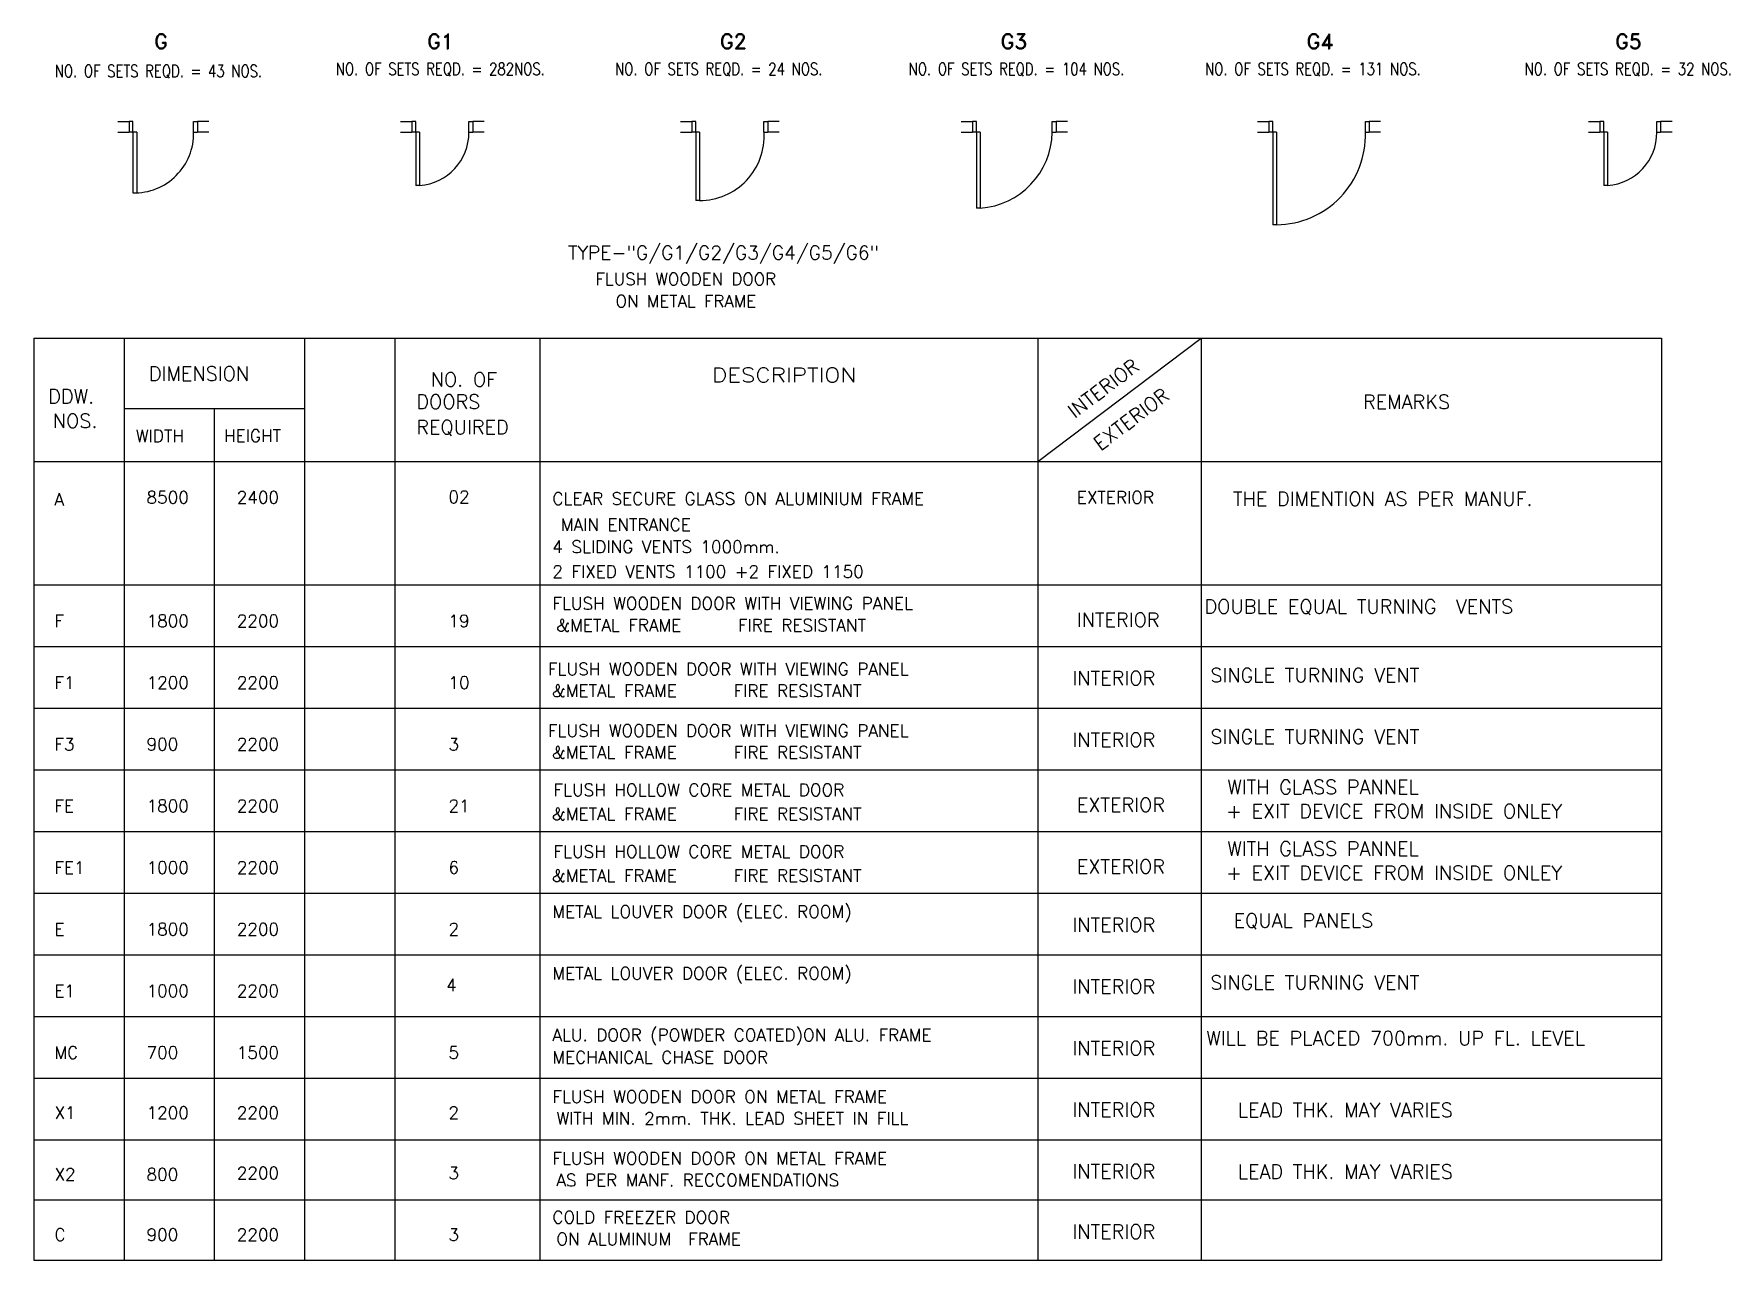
# Model space of a CAD drawing. Extents: x 105294 to 154914, y 92273 to 130474.
# Drawn here: x 106324 to 128579, y 94510 to 110672 of the extents above; entities that cross this region are included whole.
import ezdxf
from ezdxf.enums import TextEntityAlignment as Align

# ---------------------------------------------------------------- set-up
doc = ezdxf.new("R2010")
doc.units = 0
doc.header["$LTSCALE"] = 1000
doc.header["$MEASUREMENT"] = 0
for name, color, linetype in [('DOOR', 4, 'CONTINUOUS'), ('TABLE', 4, 'CONTINUOUS'), ('TEXT', 2, 'CONTINUOUS'), ('TEXT-T', 2, 'CONTINUOUS'), ('WALL', 6, 'CONTINUOUS')]:
    doc.layers.add(name, color=color, linetype=linetype)
doc.styles.add('ROMAND', font='romand.shx')
doc.styles.add('ROMANS', font='ROMANS.SHX', dxfattribs={"height": 100})

msp = doc.modelspace()

# ---------------------------------------------------------------- linework, layer by layer
at = {"layer": 'DOOR'}
for p, q in [((107629.9, 109514.6), (107579.9, 109514.6)), ((107629.9, 109374.6), (107629.9, 109514.6)), ((108429.9, 109374.6), (108429.9, 109514.6)), ((108429.9, 109514.6), (108479.9, 109514.6)), ((111355.5, 109514.6), (111305.5, 109514.6)), ((111355.5, 109374.6), (111355.5, 109514.6)), ((112055.5, 109374.6), (112055.5, 109514.6)), ((112055.5, 109514.6), (112105.5, 109514.6)), ((115043.2, 109514.6), (114993.2, 109514.6)), ((115043.2, 109374.6), (115043.2, 109514.6)), ((115943.2, 109374.6), (115943.2, 109514.6)), ((115943.2, 109514.6), (115993.2, 109514.6)), ((118741.1, 109514.6), (118691.1, 109514.6)), ((118741.1, 109374.6), (118741.1, 109514.6)), ((119741.1, 109374.6), (119741.1, 109514.6)), ((119741.1, 109514.6), (119791.1, 109514.6)), ((122645.5, 109514.6), (122595.5, 109514.6)), ((122645.5, 109374.6), (122645.5, 109514.6)), ((123865.5, 109374.6), (123865.5, 109514.6)), ((123865.5, 109514.6), (123915.5, 109514.6)), ((127005.2, 109514.6), (126955.2, 109514.6)), ((127005.2, 109374.6), (127005.2, 109514.6)), ((127705.2, 109514.6), (127755.2, 109514.6)), ((127705.2, 109374.6), (127705.2, 109514.6)), ((107629.9, 109374.6), (107579.9, 109374.6)), ((107629.9, 109374.6), (107629.9, 108574.6)), ((107679.9, 109374.6), (107629.9, 109374.6)), ((107679.9, 109374.6), (107679.9, 108575.8)), ((108429.9, 109374.6), (108479.9, 109374.6)), ((111355.5, 109374.6), (111305.5, 109374.6)), ((111355.5, 109374.6), (111355.5, 108674.6)), ((111405.5, 109374.6), (111355.5, 109374.6)), ((111405.5, 109374.6), (111405.5, 108674.6)), ((112055.5, 109374.6), (112105.5, 109374.6)), ((115043.2, 109374.6), (114993.2, 109374.6)), ((115093.2, 109374.6), (115043.2, 109374.6)), ((115043.2, 109374.6), (115043.2, 108474.6)), ((115093.2, 109374.6), (115093.2, 108474.6)), ((115943.2, 109374.6), (115993.2, 109374.6)), ((118741.1, 109374.6), (118691.1, 109374.6)), ((118791.1, 109374.6), (118741.1, 109374.6)), ((118741.1, 109374.6), (118741.1, 108374.6)), ((118791.1, 109374.6), (118791.1, 108374.6)), ((119741.1, 109374.6), (119791.1, 109374.6)), ((122645.5, 109374.6), (122595.5, 109374.6)), ((122695.5, 109374.6), (122645.5, 109374.6)), ((122645.5, 109374.6), (122645.5, 108154.6)), ((122695.5, 109374.6), (122695.5, 108154.6)), ((123865.5, 109374.6), (123915.5, 109374.6)), ((127005.2, 109374.6), (126955.2, 109374.6)), ((127055.2, 109374.6), (127005.2, 109374.6)), ((127005.2, 109374.6), (127005.2, 108674.6)), ((127055.2, 109374.6), (127055.2, 108674.6)), ((127705.2, 109374.6), (127755.2, 109374.6)), ((111405.5, 108674.6), (111355.5, 108674.6)), ((127055.2, 108674.6), (127005.2, 108674.6)), ((115093.2, 108474.6), (115043.2, 108474.6)), ((118791.1, 108374.6), (118741.1, 108374.6)), ((122695.5, 108154.6), (122645.5, 108154.6))]:
    msp.add_line(p, q, dxfattribs=at)
for centre, radius, start, end in [((107645.3, 109359.2), 784.8, 268.87719, 1.12281), ((111362.1, 109366.6), 693.4, 273.58242, 0.65977), ((115095.9, 109323.5), 848.9, 269.82191, 3.45125), ((118719.8, 109393.6), 1021.5, 274.00427, 358.93333), ((122682.1, 109338.5), 1184, 270.64955, 1.74741), ((127011.9, 109366.6), 693.4, 273.58242, 0.65977)]:
    msp.add_arc(centre, radius, start, end, dxfattribs=at)
at = {"layer": 'TABLE', "color": 2}
for p, q in [((106323.8, 106661.3), (106323.8, 94510.2)), ((106323.8, 106661.3), (127767.4, 106661.3)), ((107512.4, 106661.3), (107512.4, 94510.2)), ((109889.6, 106661.3), (109889.6, 94510.2)), ((111078.1, 106661.3), (111078.1, 94510.2)), ((112991, 106661.3), (112991, 94510.2)), ((119549.8, 105036.3), (121702.1, 106661.3)), ((119549.8, 106661.3), (119549.8, 94510.2)), ((121702.1, 106661.3), (121702.1, 94510.2)), ((127767.4, 106661.3), (127767.4, 94510.2)), ((107512.4, 105732.8), (109889.6, 105732.8)), ((108701, 105732.8), (108701, 94510.2)), ((106323.8, 105036.3), (127767.4, 105036.3)), ((106323.8, 94510.2), (127767.4, 94510.2))]:
    msp.add_line(p, q, dxfattribs=at)
at = {"layer": 'TABLE', "color": 4}
for p, q in [((106323.8, 103411.3), (127767.4, 103411.3)), ((106323.8, 103411.3), (127767.4, 103411.3)), ((106323.8, 102598.8), (127767.4, 102598.8)), ((106323.8, 101786.3), (127767.4, 101786.3)), ((106323.8, 100973.8), (127767.4, 100973.8)), ((106323.8, 100161.3), (127767.4, 100161.3)), ((106323.8, 99348.8), (127767.4, 99348.8)), ((106323.8, 98536.3), (127767.4, 98536.3)), ((106323.8, 97723.8), (127767.4, 97723.8)), ((106323.8, 97723.8), (127767.4, 97723.8)), ((106323.8, 96911.3), (127767.4, 96911.3)), ((106323.8, 96098.8), (127767.4, 96098.8)), ((106323.8, 95304.5), (127767.4, 95304.5)), ((106323.8, 95304.5), (127767.4, 95304.5))]:
    msp.add_line(p, q, dxfattribs=at)
at = {"layer": 'TABLE', "color": 1}
msp.add_line((106323.8, 94510.2), (127767.4, 94510.2), dxfattribs=at)
at = {"layer": 'WALL'}
for p, q in [((107429.9, 109514.6), (107579.9, 109514.6)), ((108629.9, 109514.6), (108479.9, 109514.6)), ((111155.5, 109514.6), (111305.5, 109514.6)), ((112255.5, 109514.6), (112105.5, 109514.6)), ((114843.2, 109514.6), (114993.2, 109514.6)), ((116143.2, 109514.6), (115993.2, 109514.6)), ((118541.1, 109514.6), (118691.1, 109514.6)), ((119941.1, 109514.6), (119791.1, 109514.6)), ((122445.5, 109514.6), (122595.5, 109514.6)), ((124065.5, 109514.6), (123915.5, 109514.6)), ((126805.2, 109514.6), (126955.2, 109514.6)), ((127905.2, 109514.6), (127755.2, 109514.6)), ((107429.9, 109374.6), (107579.9, 109374.6)), ((108629.9, 109374.6), (108479.9, 109374.6)), ((111155.5, 109374.6), (111305.5, 109374.6)), ((112255.5, 109374.6), (112105.5, 109374.6)), ((114843.2, 109374.6), (114993.2, 109374.6)), ((116143.2, 109374.6), (115993.2, 109374.6)), ((118541.1, 109374.6), (118691.1, 109374.6)), ((119941.1, 109374.6), (119791.1, 109374.6)), ((122445.5, 109374.6), (122595.5, 109374.6)), ((124065.5, 109374.6), (123915.5, 109374.6)), ((126805.2, 109374.6), (126955.2, 109374.6)), ((127905.2, 109374.6), (127755.2, 109374.6)), ((106323.8, 94510.2), (127767.4, 94510.2))]:
    msp.add_line(p, q, dxfattribs=at)
at = {"layer": 'WALL', "linetype": 'ByBlock'}
for p, q in [((107579.9, 109514.6), (107579.9, 109374.6)), ((108479.9, 109514.6), (108479.9, 109374.6)), ((111305.5, 109514.6), (111305.5, 109374.6)), ((112105.5, 109514.6), (112105.5, 109374.6)), ((114993.2, 109514.6), (114993.2, 109374.6)), ((115993.2, 109514.6), (115993.2, 109374.6)), ((118691.1, 109514.6), (118691.1, 109374.6)), ((119791.1, 109514.6), (119791.1, 109374.6)), ((122595.5, 109514.6), (122595.5, 109374.6)), ((123915.5, 109514.6), (123915.5, 109374.6)), ((126955.2, 109514.6), (126955.2, 109374.6)), ((127755.2, 109514.6), (127755.2, 109374.6))]:
    msp.add_line(p, q, dxfattribs=at)

# ---------------------------------------------------------------- texts
at = {"layer": 'TABLE', "color": 2, "style": 'ROMANS'}
for s, height, p in [('DIMENSION', 185.71, (107839.7, 106100.4)), ('NO. OF ', 185.71, (111551.3, 106023.7)), ('DDW.', 185.71, (106513.7, 105801.1)), ('DOORS', 185.71, (111362.7, 105730.8)), ('REMARKS', 185.71, (123834.7, 105727.9)), ('NOS.', 185.71, (106573.3, 105478.4)), ('REQUIRED', 185.71, (111362.7, 105393.7)), ('WIDTH', 162.5, (107668.3, 105292.3)), ('HEIGHT', 162.5, (108828.9, 105292.7)), ('A', 162.5, (106595.8, 104456.4)), ('8500', 162.5, (107809.1, 104482)), ('2400', 162.5, (108997.7, 104482)), ('02', 162.5, (111786.6, 104488.3)), ('CLEAR SECURE GLASS ON ALUMINIUM FRAME', 162.5, (113155.4, 104465.6)), ('EXTERIOR', 162.5, (120063.6, 104482)), ('THE DIMENTION AS PER MANUF. ', 185.714, (122120.5, 104450.3)), (' MAIN ENTRANCE', 162.5, (113155.4, 104121.8)), ('4 SLIDING VENTS 1000mm. ', 162.5, (113155.4, 103830.1)), ('2 FIXED VENTS 1100 +2 FIXED 1150', 162.5, (113155.4, 103504)), ('FLUSH WOODEN DOOR WITH VIEWING PANEL', 162.5, (113155.4, 103083.9)), ('F', 162.5, (106595.8, 102853.8)), ('1800', 162.5, (107809.1, 102853.8)), ('2200', 162.5, (108997.7, 102853.8)), ('19', 162.5, (111786.6, 102853.8)), ('&METAL FRAME     FIRE RESISTANT ', 162.5, (113208.6, 102797.2)), ('FLUSH WOODEN DOOR WITH VIEWING PANEL', 162.5, (113097.7, 102219.1)), ('F1', 162.5, (106595.8, 102041.3)), ('1200', 162.5, (107809.1, 102041.3)), ('2200', 162.5, (108997.7, 102041.3)), ('10', 162.5, (111786.6, 102041.3)), ('&METAL FRAME     FIRE RESISTANT ', 162.5, (113150.9, 101932.4)), ('FLUSH WOODEN DOOR WITH VIEWING PANEL', 162.5, (113097.7, 101406.6)), ('F3', 162.5, (106595.8, 101228.8)), ('900', 162.5, (107809.1, 101228.8)), ('2200', 162.5, (108997.7, 101228.8)), ('3', 162.5, (111786.6, 101228.8)), ('&METAL FRAME     FIRE RESISTANT ', 162.5, (113150.9, 101119.9)), ('FLUSH HOLLOW CORE METAL DOOR', 162.5, (113170.8, 100626.8)), ('FE', 162.5, (106595.8, 100416.3)), ('1800', 162.5, (107809.1, 100416.3)), ('2200', 162.5, (108997.7, 100416.3)), ('21', 162.5, (111786.6, 100416.3)), ('&METAL FRAME     FIRE RESISTANT ', 162.5, (113150.9, 100311)), ('FLUSH HOLLOW CORE METAL DOOR', 162.5, (113170.8, 99814.3)), ('FE1', 162.5, (106595.8, 99603.8)), ('1000', 162.5, (107809.1, 99603.8)), ('2200', 162.5, (108997.7, 99603.8)), ('6', 162.5, (111786.6, 99603.8)), ('&METAL FRAME     FIRE RESISTANT ', 162.5, (113150.9, 99498.5)), ('METAL LOUVER DOOR (ELEC. ROOM)', 162.5, (113155.4, 99021.4)), ('E', 162.5, (106595.8, 98791.3)), ('1800', 162.5, (107809.1, 98791.3)), ('2200', 162.5, (108997.7, 98791.3)), ('2', 162.5, (111786.6, 98791.3)), ('METAL LOUVER DOOR (ELEC. ROOM)', 162.5, (113155.4, 98208.9)), ('4', 162.5, (111755.2, 98054.2)), ('E1', 162.5, (106595.8, 97978.8)), ('1000', 162.5, (107809.1, 97978.8)), ('2200', 162.5, (108997.7, 97978.8)), ('ALU. DOOR (POWDER COATED)ON ALU. FRAME', 162.5, (113155.4, 97396.4)), ('MC', 162.5, (106595.8, 97166.3)), ('700', 162.5, (107809.1, 97166.3)), ('1500', 162.5, (108997.7, 97166.3)), ('5', 162.5, (111786.6, 97166.3)), ('MECHANICAL CHASE DOOR', 162.5, (113155.4, 97103.7)), ('FLUSH WOODEN DOOR ON METAL FRAME', 162.5, (113155.4, 96583.9)), ('X1', 162.5, (106595.8, 96372)), ('1200', 162.5, (107809.1, 96372)), ('2200', 162.5, (108997.7, 96372)), ('2', 162.5, (111786.6, 96372)), ('WITH MIN. 2mm. THK. LEAD SHEET IN FILL', 162.5, (113208.6, 96297.2)), ('FLUSH WOODEN DOOR ON METAL FRAME', 162.5, (113155.4, 95771.4)), ('X2', 162.5, (106595.8, 95559.5)), ('800', 162.5, (107809.1, 95559.5)), ('2200', 162.5, (108997.7, 95577.7)), ('3', 162.5, (111786.6, 95577.7)), ('AS PER MANF. RECCOMENDATIONS', 162.5, (113208.6, 95484.7)), ('COLD FREEZER DOOR', 162.5, (113155.4, 94995.3)), ('C', 162.5, (106595.8, 94765.2)), ('900', 162.5, (107809.1, 94765.2)), ('2200', 162.5, (108997.7, 94765.2)), ('3', 162.5, (111786.6, 94765.2)), ('ON ALUMINUM  FRAME', 162.5, (113208.6, 94708.6))]:
    msp.add_text(s, height=height, dxfattribs=at).set_placement(p)
at = {"layer": 'TABLE', "color": 2, "style": 'ROMANS', "width": 1.2}
msp.add_text('DESCRIPTION', height=185.714, dxfattribs=at).set_placement((115258.1, 106082.5))
at = {"layer": 'TABLE', "color": 2, "style": 'ROMANS'}
for s, p in [('INTERIOR', (120034.2, 105598.2)), ('EXTERIOR', (120373.1, 105169.5))]:
    msp.add_text(s, height=185.71, rotation=37.15465, dxfattribs=at).set_placement(p)
at = {"layer": 'TEXT', "color": 2, "style": 'ROMANS'}
for s, height, p in [('DOUBLE EQUAL TURNING  VENTS', 185.714, (121746.1, 103031.9)), ('INTERIOR', 185.71, (120063.6, 102857)), ('INTERIOR', 185.71, (120005.9, 102088.3)), ('SINGLE TURNING VENT', 185.714, (121823.1, 102128.7)), ('SINGLE TURNING VENT', 185.714, (121823.1, 101316.2)), ('INTERIOR', 185.71, (120005.9, 101275.8)), ('WITH GLASS PANNEL', 185.714, (122045.5, 100653)), ('EXTERIOR', 185.71, (120063.6, 100419.5)), ('+ EXIT DEVICE FROM INSIDE ONLEY', 185.714, (122031.6, 100335.2)), ('WITH GLASS PANNEL', 185.714, (122045.5, 99840.5)), ('EXTERIOR', 185.71, (120063.6, 99607)), ('+ EXIT DEVICE FROM INSIDE ONLEY', 185.714, (122031.6, 99522.7)), ('EQUAL PANELS', 185.714, (122129.6, 98892.7)), ('INTERIOR', 185.71, (120005.9, 98838.3)), ('INTERIOR', 185.71, (120005.9, 98025.8)), ('SINGLE TURNING VENT', 185.714, (121823.1, 98077.5)), ('WILL BE PLACED 700mm. UP FL. LEVEL', 185.714, (121767.7, 97344.4)), ('INTERIOR', 185.71, (120005.9, 97213.3)), ('INTERIOR', 185.71, (120005.9, 96400.8)), ('LEAD THK. MAY VARIES ', 185.714, (122183.7, 96397)), ('INTERIOR', 185.71, (120005.9, 95588.3)), ('LEAD THK. MAY VARIES ', 185.714, (122183.7, 95584.5)), ('INTERIOR', 185.71, (120005.9, 94794))]:
    msp.add_text(s, height=height, dxfattribs=at).set_placement(p)
at = {"layer": 'TEXT-T', "style": 'ROMANS', "width": 0.8}
for s, p in [('NO. OF SETS REQD. = 43 NOS.', (107966, 110053.1)), ('NO. OF SETS REQD. = 282NOS.', (111679.1, 110080.6)), ('NO. OF SETS REQD. = 24 NOS.', (115347.4, 110080.6)), ('NO. OF SETS REQD. = 104 NOS.', (119269.6, 110080.6)), ('NO. OF SETS REQD. = 131 NOS.', (123174.2, 110080.6)), ('NO. OF SETS REQD. = 32 NOS.', (127328.8, 110080.6))]:
    msp.add_text(s, height=160, dxfattribs=at).set_placement(p, align=Align.BOTTOM_CENTER)
at = {"layer": 'TEXT-T', "style": 'ROMANS'}
for s, p in [('FLUSH WOODEN DOOR', (114913.6, 107312.4)), ('ON METAL FRAME', (114913.6, 107020.7))]:
    msp.add_text(s, height=160, dxfattribs=at).set_placement(p, align=Align.BOTTOM_CENTER)
at = {"layer": 'WALL', "style": 'ROMAND'}
for s, p in [('G', (107999, 110472.2)), ('G1', (111682.2, 110472.2)), ('G2', (115539.4, 110472.2)), ('G3', (119237.3, 110472.2)), ('G4', (123267.7, 110472.2)), ('G5', (127332, 110472.2))]:
    msp.add_text(s, height=200, dxfattribs=at).set_placement(p, align=Align.CENTER)
at = {"layer": 'WALL', "style": 'ROMANS'}
msp.add_text('TYPE-"G/G1/G2/G3/G4/G5/G6"', height=180, dxfattribs=at).set_placement((115409.9, 107775.5), align=Align.MIDDLE)

doc.saveas('drawing.dxf')
